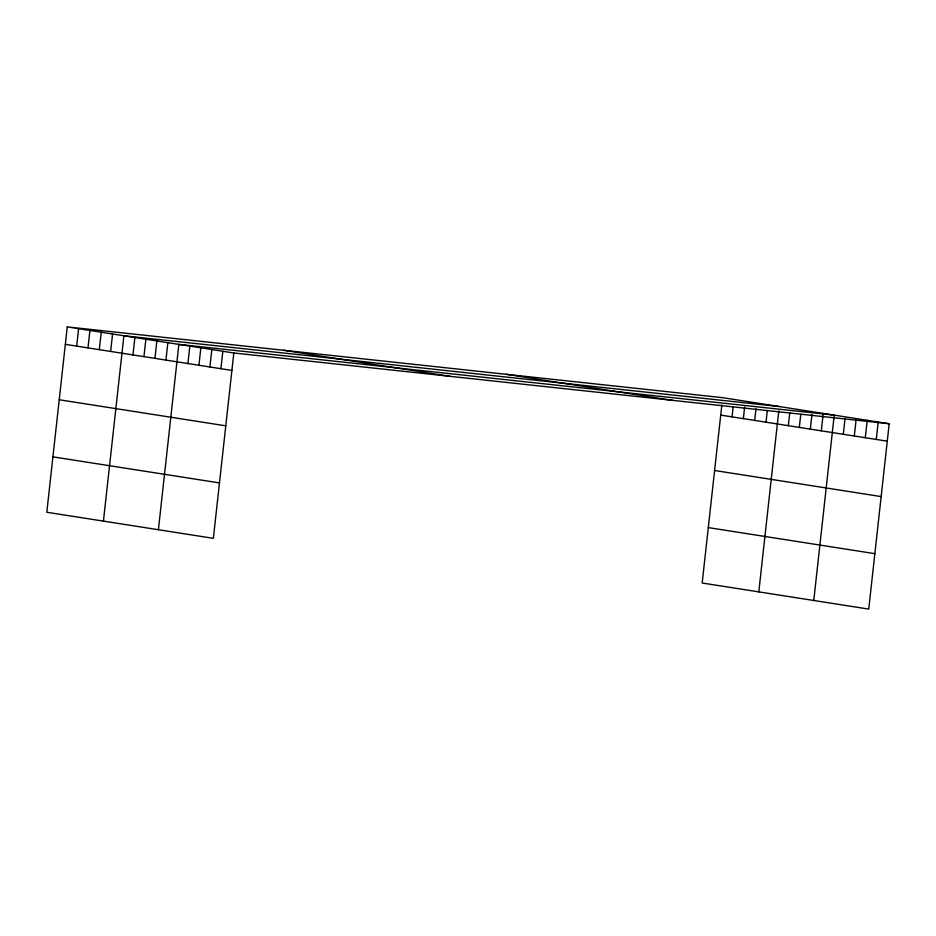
<?xml version="1.0" encoding="UTF-8"?>
<svg xmlns="http://www.w3.org/2000/svg" width="936" height="936" viewBox="0 0 936 936"><rect width="100%" height="100%" fill="white"/><g stroke="black" fill="none" stroke-linecap="round" stroke-linejoin="round"><path stroke-width="1.4" d="M67.263 326.91L46.8 512.261L213.361 538.329L233.824 352.989L67.263 326.91L722.639 397.671L889.2 423.739L868.737 609.09L702.175 583.011L721.843 404.925M76.658 346.121L78.589 328.688M87.996 347.888L89.914 330.466M99.321 349.666L101.24 332.233M110.647 351.433L112.566 334.012M103.428 521.13L123.891 335.778L779.267 406.528M132.959 354.931L134.889 337.498M143.957 356.651L145.876 339.218M154.943 358.371L156.874 340.938M165.941 360.091L167.86 342.67M158.395 529.729L178.858 344.389L834.233 415.139L813.77 600.479M187.925 363.531L189.856 346.109M198.923 365.262L200.842 347.829M209.91 366.982L211.84 349.549M220.908 368.702L222.826 351.269M732.046 416.871L733.169 406.704M743.371 418.638L744.647 407.02M754.697 420.416L755.972 408.798M766.022 422.195L767.298 410.565M758.803 591.88L778.787 410.892M788.334 425.681L789.785 412.612M799.332 427.401L800.771 414.332M810.33 429.121L811.933 414.601M821.317 430.841L823.247 413.42M843.301 434.292L845.068 418.31M854.299 436.012L856.066 420.03M865.285 437.732L867.216 420.299M876.283 439.452L878.202 422.019M233.824 352.989L889.2 423.739M506.364 374.318L672.925 400.397M720.72 415.093L887.281 441.172M283.538 350.263L450.099 376.342M65.333 344.343L231.894 370.422M714.601 470.504L881.162 496.583M59.225 399.754L225.787 425.833M708.295 527.6L874.856 553.667M52.919 456.85L219.48 482.917"/></g></svg>
